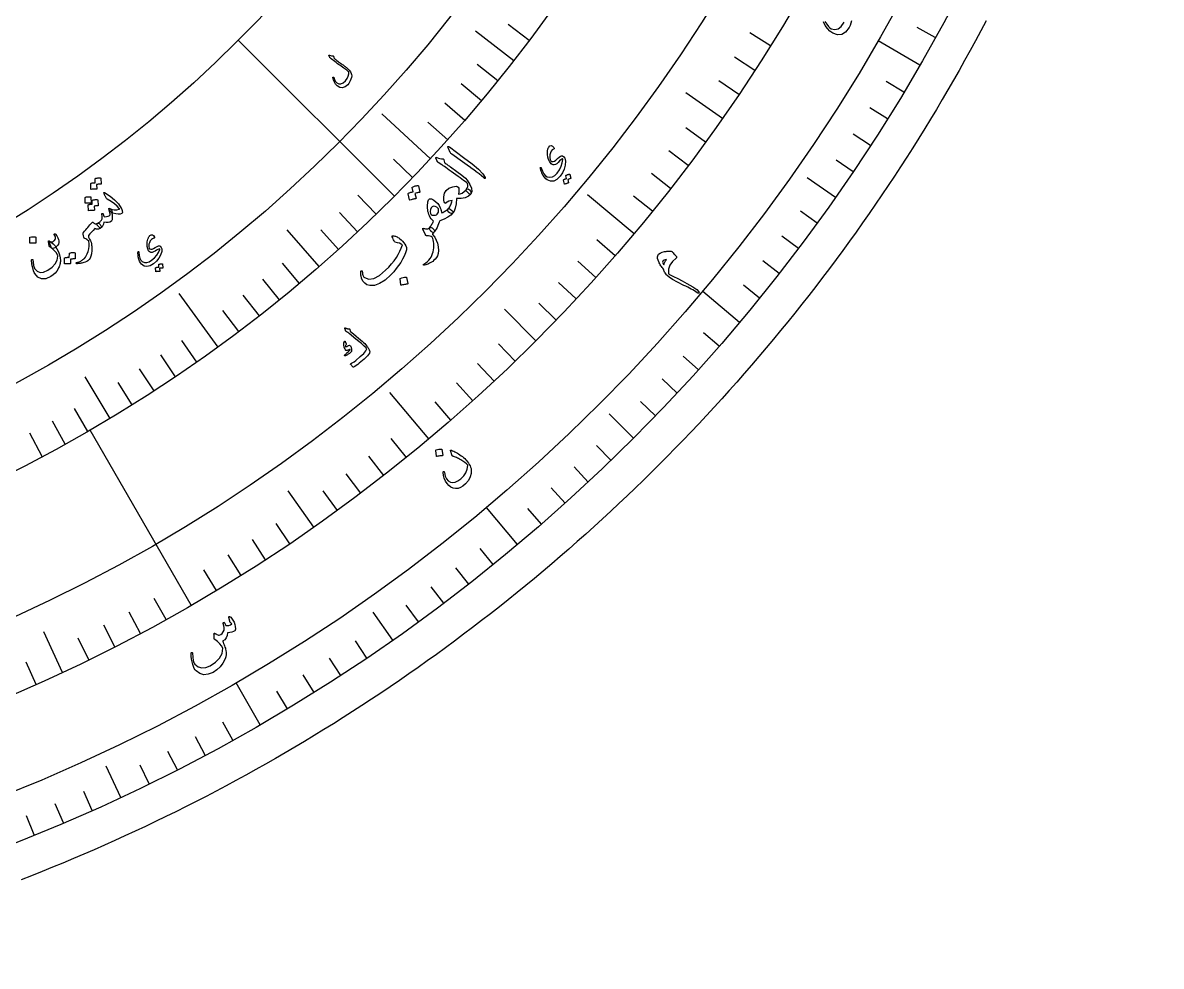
# Model space of a CAD drawing. Header units: millimetres. Extents: x -68 to 68, y -68 to 87.
# Drawn here: x 24.36 to 66.15, y -66.15 to -31.52 of the extents above; entities that cross this region are included whole.
import ezdxf

# ---------------------------------------------------------------- set-up
doc = ezdxf.new("R2010")
doc.units = ezdxf.units.MM
for name, color, linetype in [('CUT_OUTER', 1, 'Continuous'), ('ENGRAVE', 7, 'Continuous'), ('ENGRAVE_FINE', 8, 'Continuous'), ('TEXT', 5, 'Continuous')]:
    doc.layers.add(name, color=color, linetype=linetype)

msp = doc.modelspace()

# ---------------------------------------------------------------- linework, layer by layer
at = {"layer": 'CUT_OUTER'}
msp.add_lwpolyline([(59.7238, -31.4534), (59.5297, -31.8193), (59.3333, -32.1839), (59.1347, -32.5474), (58.9339, -32.9096), (58.7309, -33.2706), (58.5256, -33.6304), (58.3182, -33.9888), (58.1085, -34.346), (57.8967, -34.7019), (57.6827, -35.0565), (57.4665, -35.4098), (57.2481, -35.7617), (57.0276, -36.1123), (56.805, -36.4616), (56.5802, -36.8094), (56.3532, -37.1559), (56.1242, -37.501), (55.893, -37.8447), (55.6598, -38.1869), (55.4244, -38.5277), (55.187, -38.8671), (54.9475, -39.2049), (54.7059, -39.5414), (54.4622, -39.8763), (54.2165, -40.2097), (53.9688, -40.5416), (53.719, -40.872), (53.4672, -41.2008), (53.2134, -41.5281), (52.9576, -41.8539), (52.6998, -42.178), (52.44, -42.5006), (52.1782, -42.8215), (51.9145, -43.1409), (51.6488, -43.4586), (51.3812, -43.7747), (51.1116, -44.0892), (50.8401, -44.402), (50.5667, -44.7131), (50.2914, -45.0225), (50.0142, -45.3302), (49.7351, -45.6363), (49.4542, -45.9406), (49.1713, -46.2431), (48.8867, -46.544), (48.6002, -46.8431), (48.3118, -47.1404), (48.0217, -47.4359), (47.7297, -47.7297), (47.4359, -48.0217), (47.1404, -48.3118), (46.8431, -48.6002), (46.544, -48.8867), (46.2431, -49.1713), (45.9406, -49.4542), (45.6363, -49.7351), (45.3302, -50.0142), (45.0225, -50.2914), (44.7131, -50.5667), (44.402, -50.8401), (44.0892, -51.1116), (43.7747, -51.3812), (43.4586, -51.6488), (43.1409, -51.9145), (42.8215, -52.1782), (42.5006, -52.44), (42.178, -52.6998), (41.8539, -52.9576), (41.5281, -53.2134), (41.2008, -53.4672), (40.872, -53.719), (40.5416, -53.9688), (40.2097, -54.2165), (39.8763, -54.4622), (39.5414, -54.7059), (39.2049, -54.9475), (38.8671, -55.187), (38.5277, -55.4244), (38.1869, -55.6598), (37.8447, -55.893), (37.501, -56.1242), (37.1559, -56.3532), (36.8094, -56.5802), (36.4616, -56.805), (36.1123, -57.0276), (35.7617, -57.2481), (35.4098, -57.4665), (35.0565, -57.6827), (34.7019, -57.8967), (34.346, -58.1085), (33.9888, -58.3182), (33.6304, -58.5256), (33.2706, -58.7309), (32.9096, -58.9339), (32.5474, -59.1347), (32.1839, -59.3333), (31.8193, -59.5297), (31.4534, -59.7238), (31.0864, -59.9157), (30.7181, -60.1053), (30.3488, -60.2926), (29.9782, -60.4777), (29.6066, -60.6605), (29.2338, -60.841), (28.86, -61.0193), (28.485, -61.1952), (28.109, -61.3688), (27.7319, -61.5402), (27.3538, -61.7092), (26.9746, -61.8758), (26.5945, -62.0402), (26.2133, -62.2022), (25.8311, -62.3619), (25.448, -62.5192), (25.0639, -62.6742), (24.6789, -62.8268), (24.2929, -62.977)], dxfattribs=at)
at = {"layer": 'ENGRAVE'}
for points in [[(38.0063, -37.8838), (32.2695, -32.1655)], [(42.3783, -32.9202), (40.9711, -31.827)], [(57.2876, -33.075), (55.7531, -32.1891)], [(50.04, -35.0384), (48.7019, -34.1014)], [(39.3188, -36.5198), (37.5383, -34.8661)], [(54.1869, -37.9421), (53.1502, -37.2161)], [(46.7957, -39.2663), (45.0894, -37.8345)], [(35.238, -40.4716), (34.0678, -39.1276)], [(31.5261, -43.4254), (30.0985, -41.459)], [(50.6738, -42.5204), (49.3165, -41.3815)], [(43.1954, -43.1954), (42.0403, -42.0403)], [(27.5616, -46.0437), (26.6463, -44.5147)], [(39.2663, -46.7957), (37.8345, -45.0894)], [(46.7751, -46.7751), (45.8802, -45.8802)], [(30.5438, -52.9033), (26.8313, -46.4731)], [(35.0384, -50.04), (34.1014, -48.7019)], [(42.5204, -50.6738), (41.3815, -49.3165)], [(37.9421, -54.1869), (37.2161, -53.1502)], [(25.8167, -55.3641), (25.1263, -53.8836)], [(33.075, -57.2876), (32.1891, -55.7531)], [(27.9562, -59.9523), (27.4213, -58.8052)]]:
    msp.add_lwpolyline(points, dxfattribs=at)
for radius in [66.15, 66.15, 64.3781, 61.0875, 61.0875, 58.4888, 53.6625, 53.6625, 50.8275, 45.5625, 45.5625]:
    msp.add_circle((0, 0), radius, dxfattribs=at)
at = {"layer": 'ENGRAVE_FINE'}
for points in [[(42.9508, -32.1697), (42.1728, -31.587)], [(57.8561, -32.0702), (57.1919, -31.702)], [(51.8051, -32.3714), (51.0495, -31.8993)], [(51.2323, -33.2706), (50.485, -32.7854)], [(41.7925, -33.6609), (41.0355, -33.0512)], [(41.1934, -34.3914), (40.4473, -33.7684)], [(50.6438, -34.1597), (49.9052, -33.6615)], [(56.7016, -34.0698), (56.0507, -33.6787)], [(40.5813, -35.1115), (39.8463, -34.4756)], [(56.0984, -35.0542), (55.4544, -34.6518)], [(39.9564, -35.8211), (39.2326, -35.1723)], [(49.4208, -35.9063), (48.7, -35.3826)], [(55.4781, -36.0279), (54.8412, -35.6143)], [(48.7866, -36.7634), (48.0751, -36.2272)], [(38.6687, -37.2075), (37.9683, -36.5335)], [(54.8408, -36.9906), (54.2113, -36.566)], [(48.1376, -37.6092), (47.4355, -37.0607)], [(37.3318, -38.5486), (36.6556, -37.8504)], [(47.4739, -38.4436), (46.7815, -37.8829)], [(53.5165, -38.882), (52.9021, -38.4356)], [(36.6455, -39.2017), (35.9817, -38.4916)], [(35.9475, -39.8427), (35.2963, -39.1211)], [(46.1033, -40.077), (45.4309, -39.4925)], [(52.8297, -39.8101), (52.2233, -39.3531)], [(34.5172, -41.088), (33.892, -40.3438)], [(45.3969, -40.8755), (44.7347, -40.2793)], [(52.1269, -40.726), (51.5285, -40.2585)], [(33.7854, -41.6918), (33.1735, -40.9367)], [(44.6766, -41.6616), (44.0249, -41.0539)], [(51.4082, -41.6295), (50.8181, -41.1517)], [(33.0428, -42.2828), (32.4443, -41.5169)], [(32.2896, -42.8607), (31.7048, -42.0844)], [(43.9427, -42.4349), (43.3017, -41.816)], [(49.924, -43.3983), (49.3509, -42.9001)], [(30.7524, -43.9767), (30.1954, -43.1802)], [(42.4349, -43.9427), (41.816, -43.3017)], [(29.9689, -44.5144), (29.4261, -43.7081)], [(49.159, -44.263), (48.5947, -43.7549)], [(29.1758, -45.0382), (28.6473, -44.2224)], [(41.6616, -44.6766), (41.0539, -44.0249)], [(48.379, -45.1142), (47.8237, -44.5963)], [(28.3732, -45.548), (27.8593, -44.723)], [(40.8755, -45.3969), (40.2793, -44.7347)], [(40.077, -46.1033), (39.4925, -45.4309)], [(47.5843, -45.9517), (47.0381, -45.4241)], [(26.741, -46.5251), (26.2566, -45.6824)], [(25.9118, -46.9919), (25.4425, -46.1407)], [(25.0743, -47.4441), (24.6201, -46.5847)], [(38.4436, -47.4739), (37.8829, -46.7815)], [(45.9517, -47.5843), (45.4241, -47.0381)], [(37.6092, -48.1376), (37.0607, -47.4355)], [(45.1142, -48.379), (44.5963, -47.8237)], [(36.7634, -48.7866), (36.2272, -48.0751)], [(35.9063, -49.4208), (35.3826, -48.7)], [(44.263, -49.159), (43.7549, -48.5947)], [(43.3983, -49.924), (42.9001, -49.3509)], [(34.1597, -50.6438), (33.6615, -49.9052)], [(33.2706, -51.2323), (32.7854, -50.485)], [(41.6295, -51.4082), (41.1517, -50.8181)], [(32.3714, -51.8051), (31.8993, -51.0495)], [(31.4624, -52.3622), (31.0035, -51.5985)], [(40.726, -52.1269), (40.2585, -51.5285)], [(39.8101, -52.8297), (39.3531, -52.2233)], [(29.6158, -53.4283), (29.1838, -52.649)], [(38.882, -53.5165), (38.4356, -52.9021)], [(28.6788, -53.9371), (28.2605, -53.1504)], [(27.7331, -54.4294), (27.3286, -53.6355)], [(26.779, -54.9051), (26.3884, -54.1043)], [(36.9906, -54.8408), (36.566, -54.2113)], [(24.8465, -55.8062), (24.4841, -54.9922)], [(36.0279, -55.4781), (35.6143, -54.8412)], [(35.0542, -56.0984), (34.6518, -55.4544)], [(34.0698, -56.7016), (33.6787, -56.0507)], [(32.0702, -57.8561), (31.702, -57.1919)], [(31.0555, -58.407), (30.699, -57.7365)], [(30.0315, -58.9401), (29.6867, -58.2635)], [(28.9983, -59.4552), (28.6654, -58.7727)], [(26.9056, -60.431), (26.5968, -59.7373)], [(25.8469, -60.8914), (25.5502, -60.1924)], [(24.7802, -61.3332), (24.4958, -60.6291)]]:
    msp.add_lwpolyline(points, dxfattribs=at)
at = {"layer": 'TEXT'}
for points in [[(54.7847, -31.4474), (54.7605, -31.5435), (54.7295, -31.6287), (54.6917, -31.7028), (54.5626, -31.8684), (54.4203, -31.9575), (54.2653, -31.9703), (54.0977, -31.9071), (53.9898, -31.831), (53.8963, -31.736), (53.8172, -31.622), (53.7521, -31.4891)], [(53.8046, -31.472), (53.8704, -31.5752), (53.931, -31.6553), (53.9864, -31.7124), (54.0367, -31.7464), (54.1697, -31.7772), (54.2928, -31.747), (54.4059, -31.6556), (54.5086, -31.5031)]]:
    msp.add_lwpolyline(points, dxfattribs=at)
for points in [[(35.5956, -32.7315), (35.5939, -32.7265), (35.5937, -32.7217), (35.5951, -32.7173), (35.5979, -32.7133), (35.6018, -32.7103), (35.6065, -32.709), (35.6119, -32.7094), (35.6181, -32.7115), (35.6533, -32.7249), (35.6856, -32.7344), (35.7151, -32.7399), (35.7417, -32.7414), (35.7505, -32.7428), (35.7578, -32.7475), (35.7635, -32.7557), (35.7676, -32.7673), (35.769, -32.7735), (35.7704, -32.7795), (35.7717, -32.7852), (35.7731, -32.7906), (35.7743, -32.7957), (35.7755, -32.8004), (35.7764, -32.8048), (35.7772, -32.8087), (35.7789, -32.8156), (35.7822, -32.8224), (35.7871, -32.8292), (35.7936, -32.8359), (35.8142, -32.8524), (35.8369, -32.8701), (35.8618, -32.889), (35.8889, -32.909), (35.918, -32.9304), (35.9491, -32.953), (35.9823, -32.977), (36.0174, -33.0023), (36.0529, -33.027), (36.0861, -33.0506), (36.1169, -33.0728), (36.1454, -33.0938), (36.1717, -33.1136), (36.1959, -33.1321), (36.218, -33.1493), (36.2381, -33.1653), (36.2953, -33.2149), (36.3441, -33.2679), (36.3843, -33.3243), (36.416, -33.384), (36.4286, -33.4256), (36.431, -33.4742), (36.423, -33.5297), (36.4046, -33.5922), (36.3792, -33.655), (36.3512, -33.7101), (36.3205, -33.7575), (36.2872, -33.7974), (36.1857, -33.8801), (36.0867, -33.9146), (35.9905, -33.9009), (35.8971, -33.8392), (35.8419, -33.7779), (35.7981, -33.7071), (35.7656, -33.6266), (35.7444, -33.5366), (35.7438, -33.5307), (35.7446, -33.5258), (35.7467, -33.522), (35.7502, -33.5192), (35.7548, -33.517), (35.759, -33.516), (35.7629, -33.5162), (35.7663, -33.5177), (35.7708, -33.5205), (35.7744, -33.5241), (35.777, -33.5284), (35.7787, -33.5334), (35.8045, -33.6054), (35.8304, -33.6627), (35.8562, -33.7052), (35.8821, -33.7328), (35.9589, -33.77), (36.0381, -33.7687), (36.1197, -33.7288), (36.2034, -33.6503), (36.2654, -33.567), (36.306, -33.4851), (36.3251, -33.4046), (36.3228, -33.3255), (36.3023, -33.3084), (36.278, -33.2889), (36.2499, -33.267), (36.2178, -33.2427), (36.1817, -33.216), (36.1415, -33.1869), (36.0972, -33.1554), (36.0487, -33.1215), (35.9992, -33.086), (35.9506, -33.0508), (35.903, -33.016), (35.8564, -32.9816), (35.8108, -32.9475), (35.7663, -32.9135), (35.7228, -32.8798), (35.6805, -32.8464), (35.6383, -32.8157), (35.6341, -32.8115), (35.6307, -32.8071), (35.6278, -32.8026), (35.6257, -32.7979)], [(39.9829, -36.1367), (39.9636, -36.0866), (39.9641, -36.0609), (39.9846, -36.0595), (40.0249, -36.0825), (40.5358, -36.4638), (40.8491, -36.6981), (41.086, -36.9002), (41.2461, -37.0705), (41.3292, -37.2091), (41.3328, -37.224), (41.3327, -37.2342), (41.329, -37.2398), (41.3215, -37.2408), (41.3128, -37.2391), (41.3033, -37.2349), (41.2929, -37.2283), (41.2818, -37.2191), (41.1985, -37.144), (41.1066, -37.0681), (41.0062, -36.9915), (40.8973, -36.9142), (40.8693, -36.8935), (40.793, -36.8384), (40.6684, -36.7487), (40.4957, -36.6243), (40.1103, -36.3512), (40.091, -36.3354), (40.0748, -36.3191), (40.0617, -36.3021), (40.0518, -36.2846)], [(43.8453, -36.16), (43.7969, -36.1902), (43.7579, -36.2362), (43.7282, -36.2982), (43.7077, -36.376), (43.703, -36.4324), (43.7081, -36.4869), (43.7229, -36.5395), (43.7474, -36.5902), (43.7538, -36.5985), (43.7619, -36.6056), (43.7716, -36.6112), (43.783, -36.6156), (43.8276, -36.6181), (43.877, -36.6011), (43.9312, -36.5645), (43.9902, -36.5083), (44.0477, -36.4522), (44.0966, -36.4173), (44.1368, -36.4036), (44.1685, -36.4112), (44.2167, -36.4489), (44.251, -36.4929), (44.2714, -36.5433), (44.2779, -36.5999), (44.2632, -36.7512), (44.2255, -36.8946), (44.165, -37.0299), (44.0815, -37.157), (43.9664, -37.2756), (43.8492, -37.3378), (43.7302, -37.3437), (43.6095, -37.2933), (43.5561, -37.2507), (43.5061, -37.1949), (43.4596, -37.1261), (43.4165, -37.0443), (43.406, -37.0197), (43.3964, -36.9955), (43.3876, -36.9715), (43.3797, -36.9479), (43.3725, -36.9244), (43.3662, -36.901), (43.3607, -36.8775), (43.356, -36.8541), (43.3552, -36.843), (43.3575, -36.8356), (43.3626, -36.8317), (43.3708, -36.8315), (43.3785, -36.8341), (43.3847, -36.8384), (43.3895, -36.8445), (43.3927, -36.8523), (43.4327, -36.9768), (43.4824, -37.0729), (43.542, -37.1406), (43.6116, -37.1798), (43.7066, -37.1956), (43.7982, -37.1778), (43.8862, -37.1265), (43.9706, -37.0414), (44.0598, -36.9165), (44.1243, -36.7909), (44.164, -36.6646), (44.179, -36.5379), (44.1786, -36.5292), (44.1756, -36.5236), (44.1701, -36.5211), (44.162, -36.5217), (44.1392, -36.5322), (44.107, -36.5565), (44.0655, -36.5948), (44.0146, -36.6468), (43.9605, -36.6977), (43.9113, -36.73), (43.8673, -36.7438), (43.8283, -36.739), (43.7924, -36.7217), (43.7595, -36.6978), (43.7299, -36.6671), (43.7033, -36.6298), (43.6606, -36.5452), (43.6323, -36.4541), (43.6184, -36.3564), (43.6189, -36.2521), (43.6204, -36.2257), (43.6232, -36.201), (43.6272, -36.1782), (43.6323, -36.1572), (43.6386, -36.138), (43.6457, -36.1206), (43.6538, -36.1051), (43.6628, -36.0915), (43.7078, -36.0463), (43.7542, -36.034), (43.8019, -36.0547), (43.851, -36.1083), (43.861, -36.1266), (43.8634, -36.1413), (43.8582, -36.1525), (43.8453, -36.16)], [(39.5782, -36.6177), (39.5588, -36.5765), (39.5432, -36.544), (39.5314, -36.5202), (39.5235, -36.5051), (39.519, -36.495), (39.5175, -36.4858), (39.519, -36.4778), (39.5235, -36.4708), (39.531, -36.465), (39.5398, -36.4626), (39.5499, -36.4636), (39.5614, -36.4679), (39.6165, -36.4901), (39.6703, -36.5054), (39.723, -36.514), (39.7743, -36.5158), (39.7898, -36.5173), (39.802, -36.5249), (39.8109, -36.5384), (39.8165, -36.558), (39.8378, -36.6535), (39.8668, -36.675), (39.8954, -36.6961), (39.9235, -36.7168), (39.9511, -36.737), (39.9783, -36.7567), (40.005, -36.7761), (40.0312, -36.7949), (40.0569, -36.8134), (40.295, -36.984), (40.4773, -37.1218), (40.6034, -37.2267), (40.6734, -37.299), (40.7744, -37.4583), (40.8301, -37.5966), (40.8403, -37.7138), (40.8051, -37.8098), (40.8033, -37.8117), (40.8015, -37.8137), (40.7997, -37.8156), (40.798, -37.8175), (40.7767, -37.819), (40.7455, -37.8036), (40.7043, -37.7713), (40.653, -37.7223), (40.6355, -37.7026), (40.6264, -37.6843), (40.626, -37.6672), (40.634, -37.6513), (40.6692, -37.5939), (40.689, -37.5374), (40.6934, -37.4818), (40.6824, -37.427), (40.641, -37.3919), (40.5929, -37.3531), (40.5381, -37.3105), (40.4767, -37.2641), (40.4089, -37.2141), (40.3351, -37.1605), (40.2554, -37.1034), (40.1698, -37.0427), (40.0862, -36.9824), (40.0109, -36.9283), (39.9439, -36.8806), (39.8851, -36.8392), (39.8349, -36.8038), (39.7934, -36.7743), (39.7605, -36.7507), (39.7364, -36.7329), (39.6107, -36.6513), (39.5995, -36.642), (39.5903, -36.6333), (39.5832, -36.6252), (39.5782, -36.6177)], [(44.2873, -37.1415), (44.2871, -37.1385), (44.288, -37.1354), (44.2902, -37.1322), (44.2935, -37.1289), (44.309, -37.1201), (44.3246, -37.112), (44.3404, -37.1048), (44.3563, -37.0983), (44.3725, -37.0927), (44.3891, -37.0878), (44.4062, -37.0837), (44.4237, -37.0804), (44.428, -37.0806), (44.4316, -37.082), (44.4344, -37.0847), (44.4364, -37.0888), (44.4817, -37.2332), (44.4815, -37.236), (44.4794, -37.2386), (44.4753, -37.2408), (44.4692, -37.2429), (44.4645, -37.2437), (44.4573, -37.2457), (44.4478, -37.2487), (44.4358, -37.2527), (44.4214, -37.2578), (44.4042, -37.264), (44.3844, -37.2713), (44.3618, -37.2796), (44.3958, -37.3929), (44.3962, -37.3971), (44.3943, -37.4005), (44.39, -37.4031), (44.3835, -37.4049), (44.3778, -37.4064), (44.3691, -37.4089), (44.3573, -37.4125), (44.3424, -37.4171), (44.3244, -37.423), (44.303, -37.4301), (44.2782, -37.4386), (44.2501, -37.4485), (44.2464, -37.4489), (44.2438, -37.4482), (44.2421, -37.4463), (44.2413, -37.4433), (44.2017, -37.3006), (44.2015, -37.2976), (44.2024, -37.2945), (44.2046, -37.2913), (44.2079, -37.288), (44.2206, -37.2801), (44.2335, -37.2729), (44.2468, -37.2665), (44.2603, -37.261), (44.274, -37.2561), (44.2879, -37.2519), (44.3019, -37.2484), (44.316, -37.2455)], [(27.0098, -37.2529), (27.0104, -37.2489), (27.0125, -37.2453), (27.0163, -37.2418), (27.0216, -37.2387), (27.0443, -37.2326), (27.0669, -37.2277), (27.0895, -37.2238), (27.1121, -37.221), (27.1348, -37.2193), (27.1578, -37.2188), (27.1811, -37.2194), (27.2048, -37.2212), (27.2104, -37.2229), (27.2146, -37.2261), (27.2174, -37.2306), (27.2188, -37.2365), (27.2343, -37.4402), (27.2333, -37.4438), (27.2298, -37.4464), (27.2238, -37.4479), (27.2153, -37.4484), (27.2088, -37.4479), (27.199, -37.4479), (27.1857, -37.4484), (27.169, -37.4495), (27.1487, -37.4511), (27.1246, -37.4531), (27.0966, -37.4556), (27.0649, -37.4586), (27.0747, -37.6178), (27.0739, -37.6235), (27.0704, -37.6272), (27.0641, -37.6291), (27.0551, -37.6291), (27.0473, -37.629), (27.0352, -37.6293), (27.0188, -37.6298), (26.9981, -37.6306), (26.9729, -37.6318), (26.943, -37.6335), (26.9083, -37.6359), (26.8689, -37.6387), (26.864, -37.638), (26.8608, -37.6361), (26.8591, -37.6331), (26.8591, -37.6289), (26.8511, -37.4294), (26.8517, -37.4254), (26.8538, -37.4218), (26.8576, -37.4184), (26.8629, -37.4153), (26.8817, -37.4094), (26.9006, -37.4047), (26.9197, -37.4011), (26.9389, -37.3986), (26.9582, -37.3972), (26.9774, -37.3966), (26.9966, -37.3969), (27.0157, -37.3982)], [(38.65, -37.5701), (38.6498, -37.5656), (38.6515, -37.5611), (38.655, -37.5566), (38.6604, -37.552), (38.6846, -37.5408), (38.709, -37.5308), (38.7335, -37.522), (38.7581, -37.5145), (38.7832, -37.5082), (38.8088, -37.5031), (38.835, -37.4992), (38.8619, -37.4966), (38.8685, -37.4975), (38.8738, -37.5001), (38.8777, -37.5046), (38.8804, -37.511), (38.9371, -37.7356), (38.9367, -37.7398), (38.9332, -37.7433), (38.9268, -37.7462), (38.9175, -37.7485), (38.9101, -37.7491), (38.8991, -37.7511), (38.8844, -37.7543), (38.8659, -37.7588), (38.8435, -37.7645), (38.8169, -37.7715), (38.7862, -37.7797), (38.7513, -37.7892), (38.793, -37.9653), (38.7933, -37.9718), (38.79, -37.9767), (38.7834, -37.98), (38.7733, -37.9817), (38.7646, -37.9832), (38.7511, -37.9858), (38.7329, -37.9896), (38.7099, -37.9945), (38.682, -38.0008), (38.6489, -38.0086), (38.6105, -38.018), (38.567, -38.029), (38.5615, -38.0291), (38.5575, -38.0276), (38.555, -38.0245), (38.5542, -38.0199), (38.5066, -37.7985), (38.5065, -37.794), (38.5082, -37.7894), (38.5118, -37.7849), (38.5171, -37.7804), (38.537, -37.7702), (38.5573, -37.7612), (38.5779, -37.7534), (38.5989, -37.7469), (38.6201, -37.7415), (38.6415, -37.7371), (38.663, -37.7337), (38.6847, -37.7314)], [(40.634, -37.6513), (40.664, -37.6272), (40.694, -37.6199), (40.7238, -37.6293), (40.7536, -37.6556), (40.7901, -37.7066), (40.8108, -37.7493), (40.8158, -37.7837), (40.8051, -37.8098), (40.7152, -37.8907), (40.5977, -37.9461), (40.4528, -37.9759), (40.2807, -37.98), (40.2615, -38.1717), (40.2329, -38.3233), (40.1952, -38.4348), (40.1489, -38.5059), (40.1253, -38.5216), (40.0963, -38.5252), (40.0617, -38.5167), (40.0218, -38.4961), (39.9781, -38.4593), (39.9567, -38.4217), (39.9575, -38.3835), (39.9805, -38.3445), (40.0055, -38.3129), (40.0282, -38.2798), (40.0487, -38.2452), (40.0669, -38.2092), (40.0827, -38.1717), (40.0961, -38.1325), (40.107, -38.0916), (40.1154, -38.0491), (40.0579, -38.0565), (39.9991, -38.0756), (39.939, -38.1063), (39.8775, -38.1487), (39.8709, -38.1516), (39.8638, -38.1508), (39.8561, -38.1464), (39.8479, -38.1383), (39.8278, -38.102), (39.8144, -38.0525), (39.8078, -37.9898), (39.8078, -37.914), (39.8367, -37.7836), (39.9017, -37.6785), (40.0029, -37.5982), (40.1405, -37.5426), (40.2086, -37.528), (40.2644, -37.5257), (40.3078, -37.5356), (40.3389, -37.5579), (40.359, -37.5961), (40.3678, -37.6522), (40.3653, -37.7261), (40.3512, -37.8179), (40.4184, -37.8059), (40.488, -37.7741), (40.5599, -37.7226), (40.634, -37.6513)], [(26.6414, -37.9426), (26.6421, -37.9387), (26.6443, -37.935), (26.6481, -37.9317), (26.6535, -37.9286), (26.6764, -37.9228), (26.6993, -37.918), (26.7221, -37.9144), (26.7448, -37.9118), (26.7676, -37.9104), (26.7907, -37.9102), (26.8142, -37.9111), (26.838, -37.9132), (26.8449, -37.9151), (26.8498, -37.9181), (26.8527, -37.9222), (26.8535, -37.9274), (26.8653, -38.1318), (26.8639, -38.1366), (26.8599, -38.1398), (26.8534, -38.1412), (26.8442, -38.141), (26.8364, -38.1409), (26.8242, -38.1411), (26.8078, -38.1415), (26.787, -38.1421), (26.7617, -38.1431), (26.7316, -38.1447), (26.6967, -38.1468), (26.6571, -38.1494), (26.6514, -38.1492), (26.6476, -38.1477), (26.6456, -38.1448), (26.6455, -38.1407)], [(26.9054, -38.0475), (26.9061, -38.0435), (26.9083, -38.0398), (26.9121, -38.0364), (26.9175, -38.0333), (26.9405, -38.0274), (26.9635, -38.0225), (26.9863, -38.0187), (27.0091, -38.016), (27.032, -38.0145), (27.0552, -38.0141), (27.0788, -38.0149), (27.1026, -38.0168), (27.1082, -38.0186), (27.1124, -38.0218), (27.1151, -38.0263), (27.1164, -38.0323), (27.1284, -38.2369), (27.1273, -38.2405), (27.1237, -38.2431), (27.1177, -38.2446), (27.1091, -38.245), (27.1034, -38.2452), (27.0945, -38.2456), (27.0824, -38.2461), (27.0672, -38.2467), (27.0488, -38.2477), (27.0274, -38.249), (27.003, -38.2506), (26.9755, -38.2527), (26.9842, -38.4031), (26.9828, -38.408), (26.9787, -38.4112), (26.9721, -38.4127), (26.963, -38.4125), (26.9551, -38.4124), (26.9429, -38.4126), (26.9264, -38.413), (26.9055, -38.4137), (26.8801, -38.4147), (26.8498, -38.4163), (26.8148, -38.4185), (26.775, -38.4212), (26.7701, -38.4204), (26.7669, -38.4185), (26.7653, -38.4154), (26.7653, -38.4112), (26.762, -38.2127), (26.7627, -38.2088), (26.7649, -38.2051), (26.7688, -38.2017), (26.7742, -38.1986), (26.7905, -38.1944), (26.8069, -38.1906), (26.8235, -38.1873), (26.8402, -38.1844), (26.857, -38.1821), (26.8738, -38.1806), (26.8908, -38.18), (26.9078, -38.1802)], [(27.359, -37.7537), (27.5605, -37.8862), (27.7297, -38.0262), (27.8662, -38.1741), (27.9697, -38.3301), (27.9761, -38.3413), (27.9821, -38.3533), (27.9877, -38.3661), (27.993, -38.3796), (27.998, -38.3936), (28.0025, -38.4077), (28.0066, -38.422), (28.0102, -38.4364), (28.0141, -38.4633), (28.0121, -38.4859), (28.0042, -38.5044), (27.9903, -38.5187), (27.9338, -38.5442), (27.8595, -38.5514), (27.7675, -38.5403), (27.6579, -38.5107), (27.6423, -38.5053), (27.6259, -38.4957), (27.6085, -38.4818), (27.5902, -38.4636), (27.582, -38.4541), (27.574, -38.4446), (27.5663, -38.4351), (27.5587, -38.4257), (27.5515, -38.4162), (27.5447, -38.4066), (27.5383, -38.3968), (27.5323, -38.3869), (27.5232, -38.3688), (27.5188, -38.3544), (27.5192, -38.3436), (27.5243, -38.3364), (27.5289, -38.3348), (27.5355, -38.3354), (27.544, -38.3381), (27.5543, -38.343), (27.6325, -38.3777), (27.7162, -38.3933), (27.8053, -38.3897), (27.8998, -38.3669), (27.9044, -38.3629), (27.9055, -38.3571), (27.9032, -38.3496), (27.8975, -38.3403), (27.8212, -38.2525), (27.7216, -38.1664), (27.5987, -38.0821), (27.4527, -37.9992), (27.4439, -37.9911), (27.4323, -37.9758), (27.418, -37.9533), (27.401, -37.9237), (27.3916, -37.9062), (27.3825, -37.888), (27.3738, -37.869), (27.3654, -37.8493), (27.3572, -37.8292), (27.3492, -37.8091), (27.3414, -37.7891), (27.3339, -37.7691), (27.3323, -37.7641), (27.3325, -37.7595), (27.3344, -37.7554), (27.3381, -37.7519), (27.3422, -37.75), (27.347, -37.7497), (27.3526, -37.7509), (27.359, -37.7537)], [(39.2709, -38.0018), (39.2735, -37.9992), (39.276, -37.997), (39.2784, -37.9951), (39.2807, -37.9935), (39.283, -37.9922), (39.2855, -37.9909), (39.288, -37.9898), (39.2907, -37.9888), (39.3271, -37.9849), (39.3655, -37.9906), (39.406, -38.0058), (39.4485, -38.0305), (39.5252, -38.0907), (39.5902, -38.1589), (39.6433, -38.2351), (39.6847, -38.3193), (39.6931, -38.3405), (39.701, -38.3621), (39.7085, -38.3842), (39.7155, -38.4068), (39.722, -38.4298), (39.7281, -38.4534), (39.7338, -38.4773), (39.7389, -38.5018), (39.7762, -38.4827), (39.8116, -38.4635), (39.8449, -38.4442), (39.8764, -38.4248), (39.9057, -38.4052), (39.9328, -38.3853), (39.9578, -38.365), (39.9805, -38.3445), (39.9916, -38.3388), (40.0067, -38.3407), (40.0258, -38.35), (40.0489, -38.3668), (40.1035, -38.4136), (40.1383, -38.4523), (40.1534, -38.4831), (40.1489, -38.5059), (40.0707, -38.5863), (39.9643, -38.6601), (39.8297, -38.7273), (39.6668, -38.7876), (39.6476, -38.8425), (39.624, -38.9017), (39.5959, -38.9654), (39.5634, -39.0335), (39.5294, -39.1001), (39.5006, -39.1523), (39.477, -39.1898), (39.4587, -39.2129), (39.4458, -39.2208), (39.4292, -39.2223), (39.409, -39.2174), (39.3851, -39.206), (39.3726, -39.1983), (39.361, -39.1898), (39.3501, -39.1805), (39.3401, -39.1704), (39.3306, -39.1597), (39.3215, -39.1487), (39.3127, -39.1373), (39.3043, -39.1256), (39.2912, -39.1015), (39.285, -39.0807), (39.2857, -39.063), (39.2933, -39.0485), (39.3147, -39.0173), (39.3352, -38.9865), (39.3545, -38.956), (39.3729, -38.9259), (39.3903, -38.8958), (39.4072, -38.8657), (39.4235, -38.8354), (39.4392, -38.805), (39.3944, -38.7677), (39.3538, -38.7228), (39.3176, -38.6703), (39.2855, -38.6103), (39.264, -38.5575), (39.2462, -38.5033), (39.2322, -38.4475), (39.2218, -38.3903), (39.2153, -38.3314), (39.213, -38.2705), (39.2148, -38.2077), (39.2207, -38.1429), (39.2286, -38.0957), (39.2396, -38.0564), (39.2537, -38.0252), (39.2709, -38.0018)], [(27.5375, -38.3353), (27.5654, -38.3505), (27.5903, -38.3734), (27.6123, -38.4041), (27.6314, -38.4424), (27.6377, -38.4587), (27.6398, -38.4688), (27.6378, -38.4727), (27.6317, -38.4704), (27.6224, -38.4651), (27.6167, -38.4642), (27.6146, -38.4679), (27.616, -38.476), (27.6324, -38.5654), (27.6415, -38.6399), (27.6434, -38.6995), (27.6381, -38.7441), (27.634, -38.7609), (27.6277, -38.7762), (27.6191, -38.7898), (27.6084, -38.8018), (27.5542, -38.8373), (27.4909, -38.8565), (27.4185, -38.8591), (27.3371, -38.8453), (27.3232, -38.9105), (27.2996, -38.9673), (27.2663, -39.016), (27.2232, -39.0563), (27.2054, -39.0588), (27.1805, -39.0464), (27.1484, -39.0191), (27.1091, -38.977), (27.0901, -38.9489), (27.0832, -38.9247), (27.0883, -38.9042), (27.1056, -38.8875), (27.1304, -38.8722), (27.1531, -38.8568), (27.1738, -38.8411), (27.1925, -38.8254), (27.2091, -38.8096), (27.2235, -38.7942), (27.2359, -38.7789), (27.2462, -38.764), (27.266, -38.7179), (27.2753, -38.6679), (27.2742, -38.6141), (27.2626, -38.5566), (27.259, -38.5406), (27.2599, -38.529), (27.2655, -38.522), (27.2755, -38.5194), (27.2875, -38.5205), (27.297, -38.5259), (27.3038, -38.5356), (27.3081, -38.5496), (27.3197, -38.5887), (27.3335, -38.6171), (27.3495, -38.6348), (27.3678, -38.6418), (27.4345, -38.64), (27.4893, -38.6284), (27.5322, -38.607), (27.5632, -38.5757), (27.5642, -38.5727), (27.5648, -38.5682), (27.5651, -38.5622), (27.5651, -38.5547), (27.5621, -38.538), (27.553, -38.4994), (27.5377, -38.4388), (27.5161, -38.3564), (27.5155, -38.3527), (27.5161, -38.3486), (27.5178, -38.3441), (27.5205, -38.3391), (27.5239, -38.3362), (27.5278, -38.3346), (27.5324, -38.3343), (27.5375, -38.3353)], [(39.3874, -38.2762), (39.3477, -38.3219), (39.324, -38.3793), (39.3165, -38.4484), (39.325, -38.5294), (39.3336, -38.5502), (39.3533, -38.5671), (39.3843, -38.5799), (39.4264, -38.5888), (39.4721, -38.5907), (39.512, -38.5846), (39.5462, -38.5705), (39.5744, -38.5484), (39.5971, -38.5161), (39.6124, -38.4731), (39.6205, -38.4195), (39.6212, -38.3552), (39.5562, -38.2975), (39.4956, -38.2651), (39.4393, -38.258), (39.3874, -38.2762)], [(27.227, -39.0537), (27.1964, -39.073), (27.1671, -39.0877), (27.1391, -39.0976), (27.1123, -39.1028), (27.0995, -39.104), (27.0867, -39.1038), (27.0738, -39.1023), (27.0609, -39.0994), (27.0479, -39.0956), (27.0346, -39.0912), (27.0211, -39.0863), (27.0074, -39.0808), (26.9364, -39.1472), (26.8738, -39.2116), (26.8197, -39.2743), (26.774, -39.3352), (26.7663, -39.3507), (26.7638, -39.3663), (26.7667, -39.3821), (26.775, -39.3981), (26.8114, -39.462), (26.8403, -39.523), (26.8616, -39.5813), (26.8754, -39.6367), (26.8827, -39.6823), (26.888, -39.7283), (26.8912, -39.7746), (26.8922, -39.8213), (26.8912, -39.8682), (26.8878, -39.9153), (26.8822, -39.9624), (26.8744, -40.0097), (26.854, -40.0945), (26.8263, -40.1637), (26.7912, -40.2175), (26.749, -40.2557), (26.7023, -40.2831), (26.6501, -40.3068), (26.5924, -40.327), (26.5292, -40.3434), (26.4971, -40.3497), (26.4675, -40.3549), (26.4403, -40.359), (26.4155, -40.362), (26.3931, -40.3641), (26.3731, -40.3655), (26.3554, -40.3662), (26.3401, -40.3662), (26.3297, -40.3644), (26.3217, -40.3604), (26.3161, -40.3542), (26.3128, -40.3458), (26.3128, -40.3371), (26.3167, -40.3303), (26.3246, -40.3253), (26.3365, -40.3222), (26.3835, -40.3107), (26.4245, -40.298), (26.4596, -40.284), (26.4886, -40.2689), (26.5031, -40.2604), (26.5182, -40.2508), (26.5339, -40.2401), (26.55, -40.2284), (26.5667, -40.2157), (26.5839, -40.2019), (26.6017, -40.1871), (26.62, -40.1712), (26.6547, -40.1317), (26.6886, -40.0762), (26.7215, -40.0048), (26.7535, -39.9174), (26.7788, -39.8223), (26.7919, -39.7276), (26.7929, -39.6335), (26.7818, -39.5399), (26.7813, -39.5361), (26.7799, -39.5329), (26.7775, -39.5304), (26.7741, -39.5286), (26.7384, -39.4989), (26.7028, -39.4747), (26.6674, -39.4558), (26.6322, -39.4424), (26.616, -39.4292), (26.6005, -39.3975), (26.5858, -39.3475), (26.5718, -39.279), (26.5713, -39.2642), (26.5737, -39.2501), (26.5791, -39.2368), (26.5874, -39.2242), (26.6267, -39.1746), (26.6657, -39.1261), (26.7044, -39.0788), (26.7428, -39.0326), (26.7812, -38.9875), (26.8199, -38.9435), (26.859, -38.9006), (26.8985, -38.8587), (26.9087, -38.8499), (26.9189, -38.846), (26.929, -38.847), (26.939, -38.8529), (26.9565, -38.87), (26.9745, -38.8839), (26.9931, -38.8947), (27.0123, -38.9022), (27.0325, -38.9049), (27.0554, -38.9029), (27.081, -38.8962), (27.1093, -38.8849), (27.1249, -38.8815), (27.1411, -38.8843), (27.1582, -38.8931), (27.176, -38.9081), (27.193, -38.9269), (27.2076, -38.9473), (27.2199, -38.9694), (27.2298, -38.9932), (27.2357, -39.0147), (27.2372, -39.0319), (27.2343, -39.0449), (27.227, -39.0537)], [(25.5206, -39.2765), (25.5308, -39.2719), (25.5405, -39.2717), (25.5497, -39.276), (25.5584, -39.2846), (25.6058, -39.3489), (25.6418, -39.4118), (25.6663, -39.4732), (25.6793, -39.5333), (25.6795, -39.5907), (25.6655, -39.6444), (25.6374, -39.6942), (25.5952, -39.7402), (25.5623, -39.7673), (25.528, -39.7881), (25.4924, -39.8026), (25.4555, -39.8108), (25.4399, -39.8092), (25.4256, -39.8001), (25.4125, -39.7833), (25.4007, -39.759), (25.3359, -39.5942), (25.3311, -39.5816), (25.3289, -39.5715), (25.3292, -39.5639), (25.3321, -39.5586), (25.3371, -39.5557), (25.344, -39.5551), (25.3526, -39.5567), (25.363, -39.5605), (25.388, -39.5676), (25.4146, -39.5682), (25.4428, -39.5623), (25.4726, -39.5499), (25.5006, -39.5322), (25.5232, -39.5105), (25.5404, -39.4847), (25.5523, -39.4549), (25.5573, -39.421), (25.5532, -39.3862), (25.54, -39.3504), (25.5178, -39.3138), (25.5119, -39.3021), (25.5104, -39.292), (25.5133, -39.2834), (25.5206, -39.2765)], [(39.1366, -39.308), (39.0473, -39.1042), (39.042, -39.0862), (39.0423, -39.0744), (39.0484, -39.0688), (39.0602, -39.0694), (39.1012, -39.0797), (39.1382, -39.0867), (39.171, -39.0905), (39.1996, -39.0911), (39.2263, -39.0869), (39.251, -39.0781), (39.274, -39.0646), (39.2951, -39.0466), (39.3194, -39.0323), (39.3483, -39.0335), (39.3819, -39.0502), (39.4201, -39.0826), (39.453, -39.1207), (39.4707, -39.1548), (39.4732, -39.1849), (39.4605, -39.211), (39.4464, -39.2266), (39.4315, -39.242), (39.4159, -39.2572), (39.3997, -39.2721), (39.3977, -39.2755), (39.3974, -39.28), (39.3986, -39.2856), (39.4015, -39.2924), (39.4783, -39.3889), (39.5382, -39.4974), (39.5811, -39.6178), (39.6067, -39.7503), (39.6156, -39.8787), (39.6084, -39.987), (39.585, -40.0751), (39.5456, -40.1428), (39.4986, -40.1965), (39.4524, -40.2425), (39.407, -40.2809), (39.3625, -40.3115), (39.3389, -40.3246), (39.313, -40.338), (39.285, -40.3518), (39.2547, -40.3659), (39.2221, -40.3799), (39.1871, -40.3936), (39.1497, -40.4068), (39.1099, -40.4197), (39.1002, -40.4232), (39.0917, -40.4247), (39.0844, -40.4241), (39.0784, -40.4214), (39.0714, -40.4166), (39.0671, -40.4116), (39.0652, -40.4063), (39.066, -40.4009), (39.0679, -40.3948), (39.0714, -40.3894), (39.0764, -40.3847), (39.0831, -40.3807), (39.1544, -40.3347), (39.2159, -40.2862), (39.2677, -40.2352), (39.3097, -40.1819), (39.3453, -40.123), (39.3754, -40.0608), (39.4002, -39.9954), (39.4197, -39.9267), (39.434, -39.8548), (39.4434, -39.7798), (39.4478, -39.7015), (39.4474, -39.6201), (39.4403, -39.5524), (39.4272, -39.4911), (39.4079, -39.4364), (39.3827, -39.3882), (39.3537, -39.3659), (39.3106, -39.3503), (39.2535, -39.3414), (39.1824, -39.3392), (39.1685, -39.3372), (39.1562, -39.3314), (39.1456, -39.3216), (39.1366, -39.308)], [(24.619, -39.401), (24.6198, -39.3971), (24.6223, -39.3936), (24.6263, -39.3904), (24.6318, -39.3876), (24.6785, -39.3796), (24.7251, -39.3764), (24.7717, -39.3778), (24.8184, -39.3839), (24.8238, -39.3859), (24.8275, -39.3889), (24.8296, -39.393), (24.83, -39.3981), (24.8326, -39.6018), (24.8314, -39.6074), (24.8276, -39.611), (24.8212, -39.6125), (24.8122, -39.6119), (24.8043, -39.6114), (24.7922, -39.6109), (24.7757, -39.6104), (24.7549, -39.61), (24.7295, -39.6096), (24.6993, -39.6096), (24.6643, -39.6099), (24.6245, -39.6104), (24.6189, -39.6099), (24.6152, -39.6081), (24.6133, -39.6052), (24.6135, -39.6011)], [(25.6097, -39.8178), (25.6652, -39.9296), (25.7054, -40.039), (25.7302, -40.146), (25.7395, -40.2506), (25.7382, -40.2875), (25.7343, -40.3248), (25.7277, -40.3627), (25.7185, -40.401), (25.7066, -40.4398), (25.6917, -40.4793), (25.6739, -40.5195), (25.6531, -40.5602), (25.603, -40.639), (25.5412, -40.7111), (25.4679, -40.7764), (25.383, -40.8349), (25.2022, -40.9165), (25.0435, -40.9261), (24.9071, -40.864), (24.7932, -40.7307), (24.7722, -40.689), (24.7522, -40.6345), (24.733, -40.567), (24.7146, -40.4867), (24.7074, -40.4505), (24.7009, -40.4157), (24.6952, -40.3822), (24.6903, -40.3501), (24.6862, -40.3192), (24.6827, -40.2894), (24.6799, -40.2607), (24.6778, -40.2332), (24.678, -40.2259), (24.6802, -40.2196), (24.6842, -40.2141), (24.6901, -40.2095), (24.6951, -40.2073), (24.7003, -40.2066), (24.7059, -40.2074), (24.7117, -40.2097), (24.7165, -40.2127), (24.7206, -40.2176), (24.7237, -40.2244), (24.726, -40.233), (24.7333, -40.2903), (24.7407, -40.3424), (24.7482, -40.3892), (24.7558, -40.4307), (24.7638, -40.4669), (24.7726, -40.4978), (24.7822, -40.5233), (24.7925, -40.5436), (24.8802, -40.6452), (24.9899, -40.6901), (25.1216, -40.6779), (25.2751, -40.6085), (25.4335, -40.4955), (25.5476, -40.3707), (25.6175, -40.2344), (25.6431, -40.0871), (25.643, -40.0808), (25.642, -40.0735), (25.6399, -40.0652), (25.6368, -40.0558), (25.5894, -39.9714), (25.5264, -39.893), (25.4479, -39.8204), (25.3539, -39.7536), (25.3431, -39.7466), (25.3347, -39.7374), (25.3286, -39.726), (25.3249, -39.7124), (25.3037, -39.5523), (25.3028, -39.54), (25.3052, -39.5324), (25.3109, -39.5295), (25.3199, -39.5311), (25.3976, -39.5709), (25.4719, -39.6319), (25.5426, -39.7142), (25.6097, -39.8178)], [(29.1717, -39.4349), (29.1223, -39.4509), (29.0778, -39.4829), (29.0379, -39.531), (29.0028, -39.5952), (28.9863, -39.6439), (28.9787, -39.6931), (28.9802, -39.7427), (28.9907, -39.7928), (28.9945, -39.8016), (29, -39.8096), (29.0074, -39.8167), (29.0165, -39.8231), (29.0552, -39.8351), (29.1026, -39.831), (29.1585, -39.8107), (29.2229, -39.7741), (29.2859, -39.7372), (29.3367, -39.7172), (29.3752, -39.7139), (29.4015, -39.7276), (29.4357, -39.7714), (29.4563, -39.8178), (29.4632, -39.8667), (29.4565, -39.9181), (29.4102, -40.0484), (29.3454, -40.1666), (29.2621, -40.2726), (29.1604, -40.3664), (29.0327, -40.4457), (28.9156, -40.4747), (28.8093, -40.4537), (28.7139, -40.3826), (28.6762, -40.3332), (28.6445, -40.273), (28.6186, -40.2021), (28.5987, -40.1204), (28.5949, -40.0965), (28.5917, -40.0729), (28.5893, -40.0499), (28.5875, -40.0273), (28.5864, -40.005), (28.586, -39.9829), (28.5863, -39.9611), (28.5873, -39.9394), (28.5891, -39.9294), (28.5927, -39.9233), (28.5981, -39.9211), (28.6053, -39.9227), (28.6116, -39.9267), (28.6161, -39.9319), (28.6189, -39.9383), (28.6201, -39.9459), (28.6279, -40.0645), (28.6505, -40.1602), (28.6881, -40.2331), (28.7409, -40.283), (28.8212, -40.3179), (28.9059, -40.3224), (28.9949, -40.2964), (29.0881, -40.24), (29.1943, -40.1495), (29.2789, -40.0528), (29.3418, -39.9502), (29.3829, -39.8417), (29.3845, -39.8339), (29.3831, -39.8283), (29.3787, -39.8249), (29.3715, -39.8236), (29.349, -39.8279), (29.3153, -39.8423), (29.2703, -39.8669), (29.2139, -39.9016), (29.1549, -39.9346), (29.1044, -39.9523), (29.0626, -39.9547), (29.0293, -39.9419), (29.0013, -39.9188), (28.9777, -39.8904), (28.9582, -39.8568), (28.943, -39.8181), (28.9239, -39.7341), (28.9191, -39.6475), (28.9283, -39.5582), (28.9517, -39.4664), (28.9589, -39.4434), (28.9667, -39.4222), (28.9752, -39.403), (28.9844, -39.3856), (28.9941, -39.37), (29.0043, -39.3563), (29.0148, -39.3444), (29.0257, -39.3344), (29.0753, -39.3044), (29.1189, -39.3038), (29.1565, -39.3325), (29.188, -39.3906), (29.1928, -39.409), (29.1917, -39.4225), (29.1847, -39.4311), (29.1717, -39.4349)], [(37.9553, -39.341), (37.9829, -39.3448), (38.0111, -39.3511), (38.0398, -39.3601), (38.069, -39.3717), (38.0986, -39.3858), (38.1286, -39.4024), (38.1589, -39.4213), (38.1895, -39.4426), (38.2474, -39.4889), (38.2997, -39.5397), (38.3465, -39.5949), (38.3877, -39.6547), (38.419, -39.7132), (38.438, -39.7664), (38.4447, -39.8145), (38.439, -39.8573), (38.4008, -39.9725), (38.3534, -40.0877), (38.2967, -40.203), (38.2307, -40.3182), (38.1552, -40.4331), (38.0699, -40.5474), (37.9749, -40.6611), (37.8701, -40.7739), (37.6566, -40.9672), (37.4555, -41.0973), (37.2674, -41.1644), (37.0928, -41.1689), (36.9929, -41.1392), (36.9104, -41.0847), (36.845, -41.0056), (36.7967, -40.9021), (36.7893, -40.877), (36.7828, -40.8505), (36.7774, -40.8224), (36.7729, -40.7927), (36.7694, -40.7615), (36.7669, -40.7288), (36.7654, -40.6945), (36.7648, -40.6587), (36.7655, -40.6477), (36.7685, -40.6387), (36.7736, -40.6317), (36.7809, -40.6266), (36.7869, -40.6243), (36.7934, -40.624), (36.8005, -40.6259), (36.8082, -40.6299), (36.8144, -40.6345), (36.8187, -40.6405), (36.8211, -40.6477), (36.8216, -40.6562), (36.823, -40.6906), (36.8266, -40.7241), (36.8326, -40.757), (36.8408, -40.789), (36.8518, -40.8168), (36.8658, -40.8407), (36.8826, -40.8606), (36.9025, -40.8765), (37.0608, -40.9309), (37.2429, -40.9045), (37.4483, -40.7968), (37.6763, -40.6073), (37.7912, -40.4919), (37.8951, -40.3761), (37.9882, -40.2599), (38.0704, -40.1435), (38.1418, -40.0268), (38.2025, -39.9098), (38.2526, -39.7926), (38.292, -39.6751), (38.2472, -39.644), (38.1886, -39.6182), (38.1162, -39.5975), (38.0301, -39.582), (38.0242, -39.5782), (38.0157, -39.5688), (38.0045, -39.554), (37.9907, -39.5335), (37.9899, -39.531), (37.989, -39.5289), (37.9881, -39.5273), (37.9872, -39.5261), (37.9703, -39.4965), (37.9536, -39.4614), (37.9368, -39.4209), (37.9202, -39.3749), (37.9171, -39.359), (37.9219, -39.348), (37.9347, -39.342), (37.9553, -39.341)], [(26.0659, -39.9882), (26.0667, -39.9843), (26.0692, -39.9806), (26.0732, -39.9773), (26.0789, -39.9743), (26.1025, -39.9689), (26.1261, -39.9646), (26.1495, -39.9614), (26.1727, -39.9593), (26.1961, -39.9584), (26.2197, -39.9586), (26.2436, -39.9601), (26.2677, -39.9627), (26.2733, -39.9646), (26.2774, -39.9679), (26.2799, -39.9726), (26.281, -39.9786), (26.283, -40.185), (26.2817, -40.1886), (26.2779, -40.1911), (26.2717, -40.1924), (26.263, -40.1926), (26.2564, -40.1919), (26.2463, -40.1916), (26.2327, -40.1917), (26.2155, -40.1922), (26.1946, -40.1932), (26.1697, -40.1944), (26.141, -40.196), (26.1083, -40.1979), (26.1075, -40.3592), (26.1063, -40.3649), (26.1024, -40.3686), (26.0959, -40.3702), (26.0867, -40.3699), (26.0787, -40.3696), (26.0663, -40.3695), (26.0495, -40.3694), (26.0282, -40.3695), (26.0023, -40.3699), (25.9716, -40.3707), (25.9359, -40.3719), (25.8953, -40.3735), (25.8904, -40.3726), (25.8872, -40.3705), (25.8857, -40.3674), (25.8859, -40.3632), (25.8913, -40.1613), (25.8921, -40.1574), (25.8946, -40.1537), (25.8987, -40.1504), (25.9043, -40.1475), (25.924, -40.1422), (25.9437, -40.138), (25.9635, -40.135), (25.9833, -40.1332), (26.0032, -40.1323), (26.0229, -40.1324), (26.0425, -40.1334), (26.062, -40.1353)], [(47.879, -40.5646), (47.8536, -40.5343), (47.829, -40.5034), (47.8052, -40.4717), (47.7821, -40.4393), (47.7603, -40.4062), (47.7402, -40.3723), (47.7217, -40.3377), (47.7049, -40.3022), (47.6785, -40.233), (47.6638, -40.1722), (47.6608, -40.1197), (47.6695, -40.0755), (47.7001, -40.0227), (47.752, -39.98), (47.8253, -39.9472), (47.9201, -39.9243), (47.9482, -39.9196), (47.9763, -39.9158), (48.0046, -39.9128), (48.0329, -39.9107), (48.0615, -39.9092), (48.0903, -39.9084), (48.1193, -39.9082), (48.1487, -39.9086), (48.1649, -39.9098), (48.179, -39.9132), (48.1909, -39.9187), (48.2006, -39.9263), (48.2336, -39.9644), (48.263, -39.9986), (48.2886, -40.029), (48.3105, -40.0555), (48.3284, -40.0777), (48.3421, -40.0952), (48.3516, -40.108), (48.3568, -40.1161), (48.3609, -40.1289), (48.3603, -40.1405), (48.3551, -40.1511), (48.3453, -40.1606), (48.2035, -40.2892), (48.1096, -40.4255), (48.0635, -40.5697), (48.0651, -40.7222), (48.0691, -40.7363), (48.0754, -40.7478), (48.0838, -40.7567), (48.0944, -40.7631), (48.2478, -40.8362), (48.4052, -40.9149), (48.5667, -40.9991), (48.7322, -41.0889), (48.9498, -41.2158), (49.098, -41.3172), (49.1764, -41.3934), (49.1852, -41.4446), (49.174, -41.453), (49.1582, -41.4538), (49.1377, -41.447), (49.1125, -41.4324), (49.0629, -41.3986), (49.01, -41.3648), (48.9539, -41.3311), (48.8945, -41.2975), (48.8322, -41.2638), (48.7672, -41.2299), (48.6997, -41.1957), (48.6295, -41.1614), (48.3945, -41.0457), (48.2138, -40.9475), (48.0871, -40.8671), (48.0143, -40.8047), (47.9849, -40.7705), (47.9592, -40.7373), (47.9372, -40.7051), (47.919, -40.6739), (47.9043, -40.644), (47.8927, -40.6158), (47.8843, -40.5894), (47.879, -40.5646)], [(29.3454, -40.398), (29.3459, -40.3953), (29.3474, -40.3928), (29.35, -40.3905), (29.3537, -40.3883), (29.3693, -40.3839), (29.3848, -40.3802), (29.4003, -40.3773), (29.4158, -40.3751), (29.4313, -40.3737), (29.4471, -40.373), (29.4631, -40.3732), (29.4793, -40.3741), (29.4831, -40.3752), (29.4859, -40.3773), (29.4877, -40.3803), (29.4886, -40.3843), (29.4967, -40.5217), (29.4959, -40.5241), (29.4935, -40.5259), (29.4894, -40.527), (29.4836, -40.5275), (29.4792, -40.5272), (29.4725, -40.5273), (29.4634, -40.5279), (29.452, -40.5288), (29.4381, -40.5301), (29.4215, -40.5318), (29.4024, -40.5339), (29.3807, -40.5363), (29.3857, -40.6437), (29.3851, -40.6475), (29.3826, -40.6501), (29.3783, -40.6515), (29.3722, -40.6516), (29.3668, -40.6516), (29.3586, -40.652), (29.3474, -40.6525), (29.3332, -40.6533), (29.316, -40.6545), (29.2955, -40.6561), (29.2718, -40.6582), (29.2448, -40.6607), (29.2415, -40.6603), (29.2393, -40.659), (29.2382, -40.657), (29.2382, -40.6542), (29.2348, -40.5195), (29.2352, -40.5169), (29.2367, -40.5143), (29.2393, -40.512), (29.243, -40.5098), (29.256, -40.5056), (29.269, -40.5021), (29.2821, -40.4994), (29.2952, -40.4975), (29.3084, -40.4962), (29.3216, -40.4956), (29.3347, -40.4955), (29.3478, -40.4961)], [(47.8921, -40.4093), (47.8995, -40.386), (47.9083, -40.3623), (47.9184, -40.3381), (47.9298, -40.3135), (47.9426, -40.2885), (47.9564, -40.2633), (47.9715, -40.2379), (47.9877, -40.2123), (47.9359, -40.224), (47.8965, -40.2385), (47.8695, -40.2557), (47.8548, -40.2758), (47.8468, -40.3077), (47.8504, -40.3406), (47.8655, -40.3745), (47.8921, -40.4093)], [(38.2052, -40.9221), (38.2054, -40.9175), (38.2074, -40.913), (38.2113, -40.9084), (38.217, -40.904), (38.2683, -40.884), (38.3205, -40.8692), (38.3737, -40.8597), (38.4278, -40.8555), (38.4344, -40.8565), (38.4393, -40.859), (38.4424, -40.8631), (38.444, -40.8688), (38.4882, -41.0974), (38.488, -41.104), (38.4845, -41.1088), (38.4775, -41.112), (38.4671, -41.1135), (38.4582, -41.1148), (38.4443, -41.1172), (38.4255, -41.1206), (38.4018, -41.125), (38.3729, -41.1306), (38.3387, -41.1377), (38.2991, -41.1463), (38.2541, -41.1563), (38.2476, -41.1571), (38.243, -41.156), (38.2403, -41.1532), (38.2396, -41.1485)], [(36.2049, -42.7283), (36.2236, -42.736), (36.242, -42.7428), (36.2601, -42.7485), (36.2779, -42.7532), (36.2955, -42.7569), (36.3129, -42.7595), (36.3303, -42.7609), (36.3475, -42.7612), (36.3554, -42.7629), (36.3614, -42.7675), (36.3657, -42.775), (36.3681, -42.7855), (36.378, -42.8431), (36.3793, -42.8491), (36.3807, -42.854), (36.3822, -42.8577), (36.3838, -42.8602), (36.4926, -42.9462), (36.5902, -43.0244), (36.6768, -43.0949), (36.7522, -43.1576), (36.8163, -43.2126), (36.869, -43.2599), (36.9102, -43.2995), (36.9398, -43.3315), (36.9931, -43.394), (37.0089, -43.4148), (37.0238, -43.4364), (37.0378, -43.459), (37.0509, -43.4824), (37.063, -43.5069), (37.0741, -43.5323), (37.0841, -43.5589), (37.093, -43.5864), (37.0801, -43.6495), (37.0122, -43.7424), (36.8891, -43.8647), (36.7105, -44.0161), (36.6527, -44.061), (36.598, -44.101), (36.5464, -44.1361), (36.498, -44.1664), (36.4926, -44.168), (36.4877, -44.1678), (36.4832, -44.1659), (36.4793, -44.1623), (36.4617, -44.1435), (36.4459, -44.1262), (36.4318, -44.1105), (36.4194, -44.0965), (36.4086, -44.0838), (36.3992, -44.0723), (36.3913, -44.0622), (36.3848, -44.0533), (36.3815, -44.048), (36.381, -44.044), (36.3833, -44.041), (36.3886, -44.0393), (36.4264, -44.0234), (36.4709, -43.9978), (36.5222, -43.9625), (36.5801, -43.9174), (36.7481, -43.7768), (36.8725, -43.6585), (36.9535, -43.5629), (36.9913, -43.4902), (36.9582, -43.4514), (36.8902, -43.3875), (36.7874, -43.2984), (36.65, -43.184), (36.5114, -43.0703), (36.4063, -42.9846), (36.3345, -42.9268), (36.296, -42.8972), (36.2852, -42.8894), (36.275, -42.882), (36.2656, -42.8752), (36.2569, -42.8688), (36.2489, -42.8631), (36.2418, -42.858), (36.2355, -42.8536), (36.23, -42.8498), (36.2188, -42.8411), (36.2099, -42.8312), (36.2033, -42.8202), (36.1989, -42.808), (36.1817, -42.7392), (36.1809, -42.7342), (36.1812, -42.7303), (36.1826, -42.7273), (36.1851, -42.7253), (36.1895, -42.7245), (36.1943, -42.7247), (36.1994, -42.726), (36.2049, -42.7283)], [(36.1755, -43.209), (36.1782, -43.2073), (36.181, -43.2066), (36.1841, -43.2067), (36.1874, -43.2078), (36.1896, -43.2094), (36.1916, -43.2114), (36.1934, -43.2139), (36.195, -43.2168), (36.2253, -43.3073), (36.2278, -43.3169), (36.2288, -43.3251), (36.2283, -43.3318), (36.2263, -43.337), (36.2142, -43.355), (36.2056, -43.3724), (36.2006, -43.3892), (36.1992, -43.4056), (36.2013, -43.4117), (36.2078, -43.4147), (36.2188, -43.4145), (36.2342, -43.4112), (36.2434, -43.4078), (36.2528, -43.4039), (36.2622, -43.3997), (36.2717, -43.3952), (36.2815, -43.3902), (36.2914, -43.3847), (36.3017, -43.3787), (36.3122, -43.3723), (36.3559, -43.3587), (36.3897, -43.3779), (36.4134, -43.4298), (36.427, -43.5145), (36.4271, -43.543), (36.4244, -43.5675), (36.419, -43.588), (36.4108, -43.6045), (36.399, -43.6194), (36.3803, -43.6371), (36.3546, -43.6575), (36.322, -43.6807), (36.3051, -43.6922), (36.2885, -43.7025), (36.2724, -43.7117), (36.2567, -43.7197), (36.2415, -43.7268), (36.2272, -43.7332), (36.2137, -43.739), (36.201, -43.7441), (36.1919, -43.7457), (36.1842, -43.7454), (36.1779, -43.7432), (36.1729, -43.739), (36.1695, -43.7333), (36.1689, -43.7276), (36.1711, -43.7221), (36.1762, -43.7167), (36.1931, -43.7007), (36.2125, -43.6828), (36.2345, -43.6631), (36.259, -43.6415), (36.3047, -43.6012), (36.3389, -43.5679), (36.3616, -43.5417), (36.3728, -43.5226), (36.3736, -43.5194), (36.3731, -43.5164), (36.3712, -43.5138), (36.3679, -43.5115), (36.3652, -43.5106), (36.3617, -43.5106), (36.3574, -43.5117), (36.3523, -43.5136), (36.3076, -43.5356), (36.2883, -43.544), (36.2702, -43.5493), (36.2533, -43.5514), (36.2375, -43.5504), (36.2219, -43.5467), (36.209, -43.5403), (36.1989, -43.5309), (36.1916, -43.5187), (36.1544, -43.4265), (36.1393, -43.3441), (36.1463, -43.2717), (36.1755, -43.209)], [(39.5172, -47.2179), (39.5175, -47.2136), (39.5196, -47.2095), (39.5233, -47.2056), (39.5288, -47.2019), (39.5769, -47.1866), (39.6256, -47.1764), (39.675, -47.171), (39.7252, -47.1707), (39.7312, -47.172), (39.7356, -47.1747), (39.7384, -47.1787), (39.7396, -47.1841), (39.7723, -47.3987), (39.7719, -47.4048), (39.7684, -47.4091), (39.7618, -47.4116), (39.7522, -47.4123), (39.7439, -47.413), (39.731, -47.4142), (39.7135, -47.4161), (39.6915, -47.4187), (39.6647, -47.422), (39.6328, -47.4264), (39.596, -47.4318), (39.5541, -47.4381), (39.548, -47.4384), (39.5438, -47.4371), (39.5415, -47.4343), (39.541, -47.43)], [(40.0932, -47.2107), (40.1353, -47.229), (40.1781, -47.2491), (40.2216, -47.2709), (40.2659, -47.2944), (40.3109, -47.3202), (40.3565, -47.3485), (40.4029, -47.3795), (40.4499, -47.4132), (40.4953, -47.4479), (40.5383, -47.484), (40.5789, -47.5215), (40.6172, -47.5605), (40.6532, -47.601), (40.687, -47.6432), (40.7187, -47.687), (40.7481, -47.7326), (40.7756, -47.7832), (40.7971, -47.8334), (40.8126, -47.8831), (40.8219, -47.9324), (40.8218, -48.0627), (40.7859, -48.1925), (40.714, -48.3217), (40.6061, -48.4499), (40.5164, -48.5288), (40.4259, -48.5837), (40.3349, -48.6148), (40.2434, -48.6219), (40.1566, -48.6054), (40.0761, -48.5688), (40.0016, -48.512), (39.9333, -48.4352), (39.8748, -48.3424), (39.831, -48.243), (39.8017, -48.1371), (39.7869, -48.0247), (39.7873, -48.0101), (39.7905, -47.9995), (39.7966, -47.9929), (39.8056, -47.9902), (39.8167, -47.9909), (39.8253, -47.9977), (39.8313, -48.0104), (39.8349, -48.0293), (39.8657, -48.1608), (39.9121, -48.2638), (39.9745, -48.3382), (40.0528, -48.384), (40.1403, -48.4001), (40.2336, -48.3861), (40.3325, -48.3418), (40.4369, -48.2672), (40.5457, -48.1562), (40.6249, -48.0365), (40.6746, -47.9083), (40.6947, -47.7717), (40.6942, -47.7679), (40.6923, -47.7633), (40.689, -47.7579), (40.6842, -47.7518), (40.6419, -47.7076), (40.5858, -47.6618), (40.5161, -47.6144), (40.4328, -47.5655), (40.3894, -47.5421), (40.3485, -47.5207), (40.3102, -47.5013), (40.2744, -47.484), (40.2411, -47.4689), (40.2104, -47.4563), (40.1822, -47.4462), (40.1564, -47.4385), (40.1435, -47.434), (40.1336, -47.4283), (40.1265, -47.4213), (40.1223, -47.4131), (40.0609, -47.2286), (40.0593, -47.2162), (40.0641, -47.2091), (40.0754, -47.2072), (40.0932, -47.2107)], [(31.9162, -53.3576), (31.9144, -53.3463), (31.9151, -53.3369), (31.9185, -53.3296), (31.9245, -53.3243), (31.9338, -53.3201), (31.9431, -53.3188), (31.9523, -53.3204), (31.9615, -53.3248), (31.989, -53.3439), (32.0169, -53.3712), (32.0452, -53.4069), (32.0738, -53.4508), (32.1133, -53.527), (32.1415, -53.605), (32.1583, -53.6849), (32.1637, -53.7666), (32.1617, -53.7882), (32.1566, -53.807), (32.1484, -53.8231), (32.1372, -53.8364), (32.0878, -53.8702), (32.0272, -53.8941), (31.9554, -53.9078), (31.8723, -53.9115), (31.8621, -54.0157), (31.8276, -54.1013), (31.7688, -54.1682), (31.6859, -54.2162), (31.7091, -54.2622), (31.7302, -54.3072), (31.7491, -54.3512), (31.7657, -54.3941), (31.7803, -54.4364), (31.793, -54.4781), (31.8039, -54.5193), (31.8128, -54.5601), (31.8231, -54.637), (31.8215, -54.7145), (31.8079, -54.7925), (31.7825, -54.871), (31.7052, -55.0248), (31.6062, -55.1584), (31.4856, -55.2715), (31.3435, -55.3641), (31.165, -55.4356), (31.0011, -55.4511), (30.8521, -55.4109), (30.7181, -55.315), (30.6837, -55.2727), (30.6516, -55.218), (30.6217, -55.1509), (30.5941, -55.0714), (30.5702, -54.9808), (30.5527, -54.8823), (30.5417, -54.7761), (30.5369, -54.6622), (30.5374, -54.6546), (30.5396, -54.6481), (30.5434, -54.6428), (30.549, -54.6387), (30.5552, -54.6359), (30.5613, -54.6346), (30.5672, -54.6348), (30.5729, -54.6365), (30.5783, -54.6406), (30.5823, -54.6459), (30.5849, -54.6523), (30.586, -54.6599), (30.595, -54.8101), (30.6125, -54.9279), (30.6384, -55.0135), (30.6729, -55.0666), (30.795, -55.1582), (30.9299, -55.1989), (31.0776, -55.1885), (31.2376, -55.127), (31.4364, -54.9967), (31.5809, -54.8452), (31.6711, -54.6731), (31.7068, -54.4807), (31.6572, -54.3964), (31.5913, -54.3151), (31.5093, -54.237), (31.4111, -54.1618), (31.4002, -54.1547), (31.3922, -54.1474), (31.3872, -54.1397), (31.3852, -54.1317), (31.3829, -54.1016), (31.3809, -54.0732), (31.3792, -54.0466), (31.3778, -54.0218), (31.3768, -53.999), (31.3765, -53.9785), (31.3768, -53.9602), (31.3777, -53.9443), (31.3792, -53.9369), (31.3827, -53.9322), (31.388, -53.9303), (31.3954, -53.9311), (31.3997, -53.9325), (31.406, -53.9349), (31.4142, -53.9382), (31.4245, -53.9424), (31.4364, -53.9478), (31.4498, -53.9545), (31.4646, -53.9624), (31.4809, -53.9716), (31.5131, -53.9888), (31.5385, -54.0002), (31.5568, -54.0057), (31.5683, -54.0053), (31.6257, -53.9779), (31.6748, -53.9366), (31.7158, -53.8812), (31.7484, -53.8119), (31.7536, -53.7755), (31.7492, -53.7236), (31.7352, -53.6561), (31.7116, -53.573), (31.7094, -53.5651), (31.7094, -53.5573), (31.7115, -53.5497), (31.7159, -53.5421), (31.7206, -53.5362), (31.726, -53.5319), (31.7321, -53.5294), (31.7388, -53.5285), (31.7546, -53.5369), (31.7722, -53.5598), (31.7917, -53.5972), (31.8131, -53.649), (31.8707, -53.6499), (31.9258, -53.6401), (31.9786, -53.6197), (32.0289, -53.5886), (32.0191, -53.5737), (32.0097, -53.5624), (32.0007, -53.5548), (31.9922, -53.5509), (31.9832, -53.5477), (31.9763, -53.5433), (31.9715, -53.5376), (31.9688, -53.5307)]]:
    msp.add_lwpolyline(points, close=True, dxfattribs=at)

doc.saveas('drawing.dxf')
